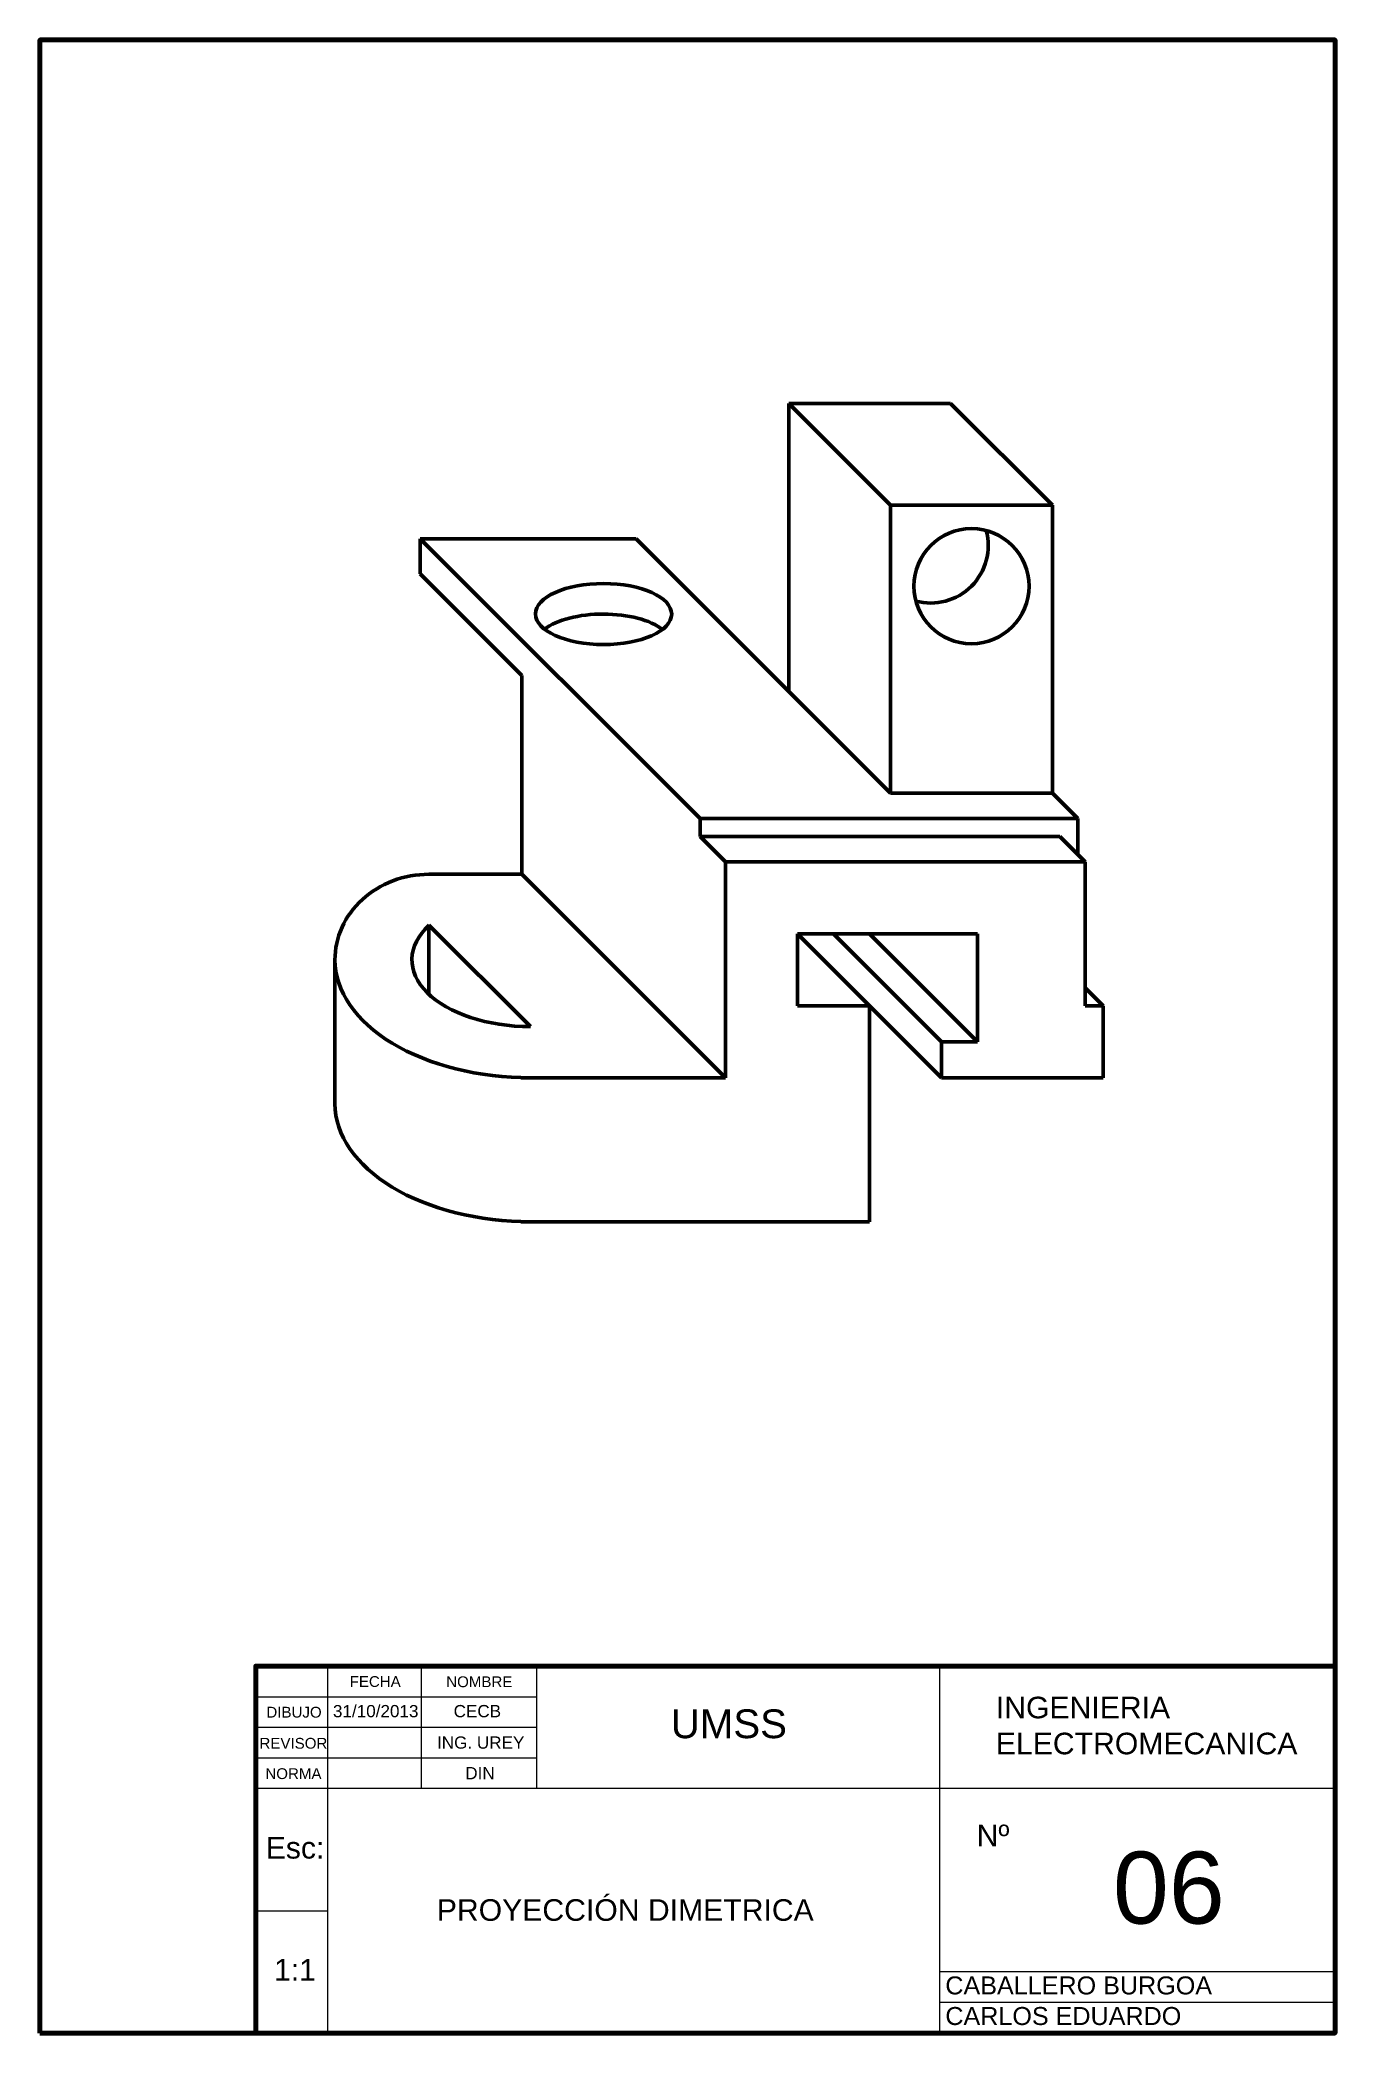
# Model space of a CAD drawing. Header units: millimetres. Extents: x 20 to 200, y 10 to 287.
import ezdxf

# ---------------------------------------------------------------- set-up
doc = ezdxf.new("R2010")
doc.units = ezdxf.units.MM
for name, color, linetype, lineweight in [('cajetin', 151, 'Continuous', 20), ('cajetin-letras', 151, 'Continuous', 40), ('margin', 151, 'Continuous', 100)]:
    doc.layers.add(name, color=color, linetype=linetype, lineweight=lineweight)
doc.layers.add('datos', color=7, linetype='Continuous', lineweight=50, true_color=0xffffff)
doc.styles.get("Standard").update_dxf_attribs({"font": 'arial.ttf', "height": 1.7})

msp = doc.modelspace()

# ---------------------------------------------------------------- linework, layer by layer
at = {"layer": 'cajetin'}
for p, q in [((60, 61), (50, 61)), ((50, 61), (50, 27)), ((50, 61), (50, 56.75)), ((60, 10), (60, 61)), ((73, 61), (60, 61)), ((89, 61), (73, 61)), ((73, 61), (73, 44)), ((145, 61), (89, 61)), ((89, 61), (89, 44)), ((200, 61), (145, 61)), ((145, 61), (145, 10)), ((200, 61), (200, 44)), ((50, 56.75), (89, 56.75)), ((50, 56.75), (50, 52.5)), ((50, 52.5), (89, 52.5)), ((50, 52.5), (50, 48.25)), ((50, 48.25), (89, 48.25)), ((200, 44), (50, 44)), ((200, 10), (200, 44)), ((50, 10), (50, 27)), ((50, 27), (60, 27)), ((200, 18.5), (145, 18.5)), ((200, 14.25), (200, 18.5)), ((200, 14.25), (145, 14.25)), ((200, 10), (200, 14.25)), ((50, 10), (60, 10)), ((60, 10), (200, 10))]:
    msp.add_line(p, q, dxfattribs=at)
at = {"layer": 'datos'}
for p, q in [((124.07, 236.47), (146.57, 236.47)), ((124.07, 236.47), (138.21, 222.33)), ((124.07, 196.47), (124.07, 236.47)), ((146.57, 236.47), (160.71, 222.33)), ((138.21, 222.33), (160.71, 222.33)), ((138.21, 222.33), (138.21, 182.33)), ((160.71, 222.33), (160.71, 182.33)), ((111.74, 178.79), (72.85, 217.68)), ((102.85, 217.68), (72.85, 217.68)), ((72.85, 217.68), (72.85, 212.8)), ((138.21, 182.33), (102.85, 217.68)), ((87, 198.65), (72.85, 212.8)), ((87, 171.04), (87, 198.65)), ((138.21, 182.33), (160.71, 182.33)), ((160.71, 182.33), (164.24, 178.79)), ((111.74, 176.29), (111.74, 178.79)), ((111.74, 178.79), (164.24, 178.79)), ((164.24, 178.79), (164.24, 173.79)), ((115.28, 172.76), (111.74, 176.29)), ((111.74, 176.29), (161.74, 176.29)), ((165.28, 172.76), (161.74, 176.29)), ((115.28, 142.76), (115.28, 172.76)), ((115.28, 172.76), (165.28, 172.76)), ((165.28, 172.76), (165.28, 152.76)), ((74.05, 171.04), (87, 171.04)), ((115.28, 142.76), (87, 171.04)), ((74.07, 163.97), (88.17, 149.87)), ((74.07, 163.97), (74.07, 154.36)), ((150.28, 162.76), (125.28, 162.76)), ((125.28, 162.76), (125.28, 152.76)), ((135.28, 152.76), (125.28, 162.76)), ((145.28, 142.76), (125.28, 162.76)), ((145.28, 147.76), (130.28, 162.76)), ((150.28, 147.76), (135.28, 162.76)), ((150.28, 147.76), (150.28, 162.76)), ((61.01, 159.15), (61.01, 139.15)), ((167.78, 152.76), (165.28, 155.26)), ((125.28, 152.76), (135.28, 152.76)), ((135.28, 152.76), (135.28, 142.76)), ((165.28, 152.76), (167.78, 152.76)), ((167.78, 152.76), (167.78, 142.76)), ((145.28, 142.76), (145.28, 147.76)), ((145.28, 147.76), (150.28, 147.76)), ((86.85, 142.76), (115.28, 142.76)), ((135.28, 122.76), (135.28, 142.8)), ((167.78, 142.76), (145.28, 142.76)), ((86.85, 122.76), (115.28, 122.76)), ((135.28, 122.76), (95.28, 122.76))]:
    msp.add_line(p, q, dxfattribs=at)
msp.add_circle((149.46, 211.08), 8, dxfattribs=at)
msp.add_arc((143.8, 216.74), 8, 255, 15, dxfattribs=at)
msp.add_ellipse((98.33, 207.21), major_axis=(-9.47, 0.02), ratio=0.4474, dxfattribs=at)
for centre, major_axis, ratio, start_param, end_param in [((98.33, 202.97), (-9.47, 0.02), 0.4474, 3.665666, 5.760064), ((88.21, 159.15), (-16.51, 0), 0.561943, 5.738695, 7.851608), ((88.21, 159.15), (-27.2, 0), 0.602511, 6.283185, 7.853982), ((88.21, 139.15), (-27.2, 0), 0.602511, 6.283185, 7.853982)]:
    msp.add_ellipse(centre, major_axis=major_axis, ratio=ratio, start_param=start_param, end_param=end_param, dxfattribs=at)
at = {"layer": 'datos', "extrusion": (0, 0, -1)}
msp.add_ellipse((74.07, 159.16), major_axis=(-13.06, 0.03), ratio=0.909599, start_param=6.278233, end_param=7.852328, dxfattribs=at)
at = {"layer": 'margin'}
for points in [[(20, 10), (200, 10), (200, 287), (20, 287)], [(50, 10), (200, 10), (200, 61), (50, 61)]]:
    msp.add_lwpolyline(points, close=True, dxfattribs=at)

# ---------------------------------------------------------------- texts
at = {"layer": 'cajetin-letras', "attachment_point": 1}
for s, insert, char_height, width in [('FECHA', (63.05, 59.61), 1.5, 13), ('NOMBRE', (76.47, 59.58), 1.5, 16), ('\\A1;31/10/2013', (60.73, 55.6), 1.7, 13), ('CECB', (77.5, 55.6), 1.7, 16), ('INGENIERIA\\PELECTROMECANICA', (152.85, 56.75), 3, 55), ('DIBUJO', (51.48, 55.35), 1.5, 10), ('UMSS', (107.68, 54.99), 4, 56), ('REVISOR', (50.52, 51.03), 1.5, 10), ('ING. UREY', (75.19, 51.23), 1.7, 16), ('NORMA', (51.34, 46.81), 1.5, 10), ('DIN', (79.12, 46.98), 1.7, 16), ('Nº', (150.18, 38.96), 3, 55), ('Esc:', (51.39, 37.26), 3, 10), ('06', (169.12, 35.22), 10, 46.7041), ('PROYECCIÓN DIMETRICA', (75.16, 28.61), 3, 85), ('1:1', (52.54, 20.31), 3, 10), ('CABALLERO BURGOA', (145.83, 17.88), 2.5, 55), ('CARLOS EDUARDO', (145.83, 13.63), 2.5, 55)]:
    msp.add_mtext(s, dxfattribs=dict(at, insert=insert, char_height=char_height, width=width))

doc.saveas('drawing.dxf')
